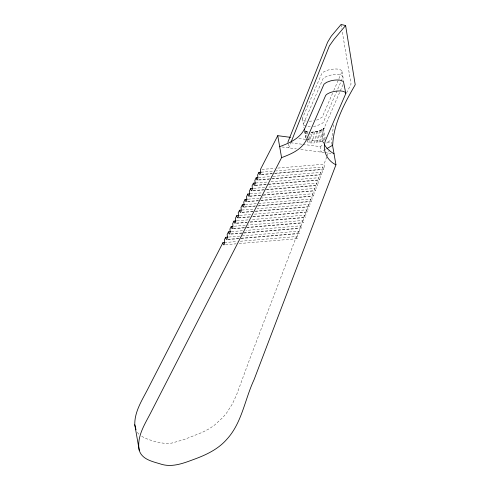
<?xml version="1.0" encoding="UTF-8"?>
<svg xmlns="http://www.w3.org/2000/svg" width="490" height="490" viewBox="0 0 490 490"><rect width="100%" height="100%" fill="white"/><g stroke="black" fill="none" stroke-linecap="round" stroke-linejoin="round"><path stroke-width="0.37" stroke-dasharray="2.45 1.84" d="M333.543 124.705L331.742 139.693L325.917 143.16M240.345 241.245L296.407 236.541L250.188 357.835L236.535 394.971L232.327 404.036L226.601 412.972L223.06 417.26L214.424 425.21L209.242 428.762L202.499 432.272L184.032 439.573L171.843 443.083L166.392 443.542L159.863 442.703L152.751 440.927L146.106 438.568L140.949 435.965M296.407 236.541A3.589 0.711 84.7 0 0 297.516 238.434A3.589 0.711 84.7 0 0 297.473 233.742L298.447 231.194L242.36 235.898M298.447 231.194A3.589 0.711 84.7 0 0 299.555 233.087A3.589 0.711 84.7 0 0 299.513 228.395L300.486 225.841L245.9 230.423M300.486 225.841A3.589 0.711 84.7 0 0 301.595 227.734A3.589 0.711 84.7 0 0 301.552 223.048L302.526 220.494L247.916 225.075M302.526 220.494A3.589 0.711 84.7 0 0 303.635 222.387A3.589 0.711 84.7 0 0 303.592 217.701L304.566 215.147L251.456 219.6M304.566 215.147A3.589 0.711 84.7 0 0 305.668 217.039A3.589 0.711 84.7 0 0 305.631 212.348L306.599 209.8L253.471 214.253M306.599 209.8A3.589 0.711 84.7 0 0 307.708 211.692A3.589 0.711 84.7 0 0 307.665 207.001L308.639 204.453L257.011 208.783M308.639 204.453A3.589 0.711 84.7 0 0 309.747 206.339A3.589 0.711 84.7 0 0 309.704 201.653L310.678 199.099L259.026 203.436M310.678 199.099A3.589 0.711 84.7 0 0 311.787 200.992A3.589 0.711 84.7 0 0 311.744 196.306L312.718 193.752L261.807 198.021M312.718 193.752A3.589 0.711 84.7 0 0 313.821 195.645A3.589 0.711 84.7 0 0 313.784 190.953L314.752 188.405L265.347 192.546M314.752 188.405A3.589 0.711 84.7 0 0 315.86 190.298A3.589 0.711 84.7 0 0 315.817 185.606L316.791 183.058L267.362 187.204M316.791 183.058A3.589 0.711 84.7 0 0 317.9 184.951A3.589 0.711 84.7 0 0 317.857 180.259L318.831 177.705L270.903 181.729M318.831 177.705A3.589 0.711 84.7 0 0 319.939 179.597A3.589 0.711 84.7 0 0 319.897 174.912L320.87 172.357L272.918 176.382M320.87 172.357A3.589 0.711 84.7 0 0 321.973 174.25A3.589 0.711 84.7 0 0 321.936 169.565L322.904 167.01L275.699 170.967M322.904 167.01A3.589 0.711 84.7 0 0 324.013 168.903A3.589 0.711 84.7 0 0 323.97 164.211L326.959 156.377M327.228 155.667L329.402 149.965M331.571 144.268L332.116 142.841L326.83 142.149M291.195 141.818L288.782 147.851L287.942 143.049M332.594 93.235L322.279 117.024L318.506 119.413A10.468 3.834 -9.9 0 1 315.695 120.338M333.806 90.442L341.996 71.552L341.518 70.462L340.115 69.635A10.468 3.834 -9.9 0 0 335.105 68.992L331.828 69.268A10.468 3.834 -9.9 0 0 325.838 70.83L323.584 71.963A9.818 3.602 -9.9 0 0 321.654 73.874L302.502 118.066A9.818 3.602 -9.9 0 0 302.832 119.787L304.229 120.607A10.468 3.834 -9.9 0 0 307.757 121.232M343 84.629L324.196 128C322.132 133.151 322.083 138.768 323.449 144.091M346.577 92.928L351.042 84.09L342.302 31.862M311.162 132.233C315.676 131.883 320.754 131.222 324.196 128C320.705 131.191 315.713 131.957 311.162 132.233L313.079 143.209M302.832 144.342L320.093 146.62L323.333 144.697M325.58 149.413L321.054 152.108L320.093 146.62M261.911 169.418L274.78 168.339M277.805 168.088L323.97 164.211M261.231 172.186L274.939 171.035M261.556 174.379L272.195 173.485M275.233 173.233L323.859 169.154M261.409 174.636L273.512 173.625M274.271 173.558L321.936 169.565M258.457 177.594L272.158 176.443M258.787 179.787L270.939 178.77M271.699 178.703L321.82 174.501M258.634 180.05L269.224 179.162M272.25 178.905L319.897 174.912M255.688 183.003L267.858 181.98M255.253 185.263L319.78 179.848M255.106 185.52L267.957 184.442M268.716 184.381L317.857 180.259M253.673 188.35L266.603 187.266M253.244 190.61L265.384 189.587M266.144 189.526L317.74 185.196M253.091 190.867L263.669 189.979M266.695 189.728L315.817 185.606M250.139 193.826L262.303 192.803M249.71 196.08L262.609 195.002M263.363 194.934L315.701 190.549M249.563 196.343L262.407 195.265M263.161 195.204L313.784 190.953M248.13 199.173L261.048 198.089M247.701 201.427L259.829 200.41M260.588 200.349L313.667 195.896M247.542 201.69L258.12 200.802M261.139 200.551L311.744 196.306M245.355 204.581L258.267 203.497M244.927 206.835L255.535 205.947M258.567 205.696L311.628 201.243M244.014 207.16L256.852 206.088M257.605 206.021L309.704 201.653M241.827 210.057L253.973 209.034M242.152 212.25L254.279 211.233M255.033 211.166L309.588 206.59M241.999 212.507L254.831 211.435M255.584 211.368L307.665 207.001M239.812 215.398L252.711 214.32M238.624 217.719L252.258 216.58M253.018 216.513L307.549 211.943M238.501 217.983L249.943 217.021M252.999 216.764L305.631 212.348M237.038 220.812L248.418 219.857M236.609 223.066L247.211 222.178M250.237 221.927L305.515 217.291M236.492 223.324L247.168 222.429M250.219 222.172L303.592 217.701M234.263 226.221L247.156 225.137M233.081 228.542L245.949 227.464M246.703 227.397L303.475 222.638M233.718 228.738L245.913 227.715M246.678 227.648L301.552 223.048M231.494 231.629L242.869 230.68M231.066 233.889L243.175 232.873M243.928 232.811L301.436 227.985M230.949 234.147L243.138 233.124M243.898 233.062L299.513 228.395M228.72 237.044L241.607 235.96M227.538 239.359L240.394 238.281M241.154 238.22L299.396 233.332M228.175 239.555L240.357 238.532M241.123 238.471L297.473 233.742M224.432 242.581L237.313 241.496M225.523 244.706L236.107 243.818M239.132 243.567L297.363 238.685M309.245 121.251L312.522 120.981A10.468 3.834 -9.9 0 0 313.6 120.803M306.023 138.082L304.743 130.763L307.15 131.883L309.674 132.214L311.591 143.19M298.894 138.462L323.81 141.745M290.821 142.762L302.079 144.244M281.934 146.951L296.285 148.844M300.786 149.438L324.215 152.525M324.974 152.629L331.013 153.425M304.743 130.763L308.332 132.092M137.359 432.345L139.252 434.679M324.343 144.428L322.812 140.434M341.996 71.552L343.551 80.47M323.541 128.643L325.207 138.156M322.683 129.256L324.601 140.238M321.636 129.844L323.547 140.826M320.423 130.389L322.34 141.371M319.076 130.885L320.987 141.861M317.606 131.314L319.523 142.296M316.056 131.675L317.973 142.657M314.433 131.957L316.35 142.933M312.773 132.147L314.69 143.123M309.098 136.483L310.243 143.074M307.15 131.883L307.53 134.082M308.173 137.739L309.068 142.86M306.146 131.59L306.911 135.981M307.426 138.909L308.063 142.566M305.337 131.21L306.232 136.336M306.997 140.728L307.255 142.192M302.348 118.696L303.91 127.614M304.511 130.977L305.674 137.721M341.071 24.5L341.806 28.916M313.478 126.469A10.658 3.908 -9.9 0 0 316.65 125.826L321.722 123.768L323.235 122.512L342.951 77.04L342.473 75.95L338.89 74.621A10.658 3.908 -9.9 0 0 329.611 75.399L325.587 76.869L323.026 78.712L303.31 124.184L303.788 125.275L307.371 126.604A10.658 3.908 -9.9 0 0 310.201 126.745"/><path stroke-width="0.73" d="M332.502 145.04L335.95 164.799L254.022 379.787C244.798 399.381 242.023 422.723 226.895 439.218C217.94 449.581 205.249 455.326 192.625 459.841C182.317 463.712 171.108 467.723 160.144 463.865C152.286 461.464 141.978 459.406 139.258 450.377L134.781 424.726C134.499 411.968 141.714 400.796 147.374 389.881L222.919 242.703L224.432 242.581M304.382 130.248L304.419 129.042C299.721 138.676 289.161 143.129 279.668 146.651M287.82 142.363L327.626 42.165L331.222 36.217L341.071 24.5L345.603 25.517L355.219 84.733C344.568 103.304 333.598 123.272 332.698 145.181L326.873 148.648M291.195 141.818L329.384 45.889L334.002 39.39L345.603 25.517M304.266 129.672L323.988 84.2L326.548 82.357L330.572 80.887A10.658 3.908 -9.9 0 1 339.852 80.109L343.435 81.438L345.83 93.51L326.107 138.976C321.416 148.715 326.426 160.322 335.95 164.799M227.96 237.105L225.688 237.295L224.365 239.873A3.589 0.888 85.9 0 1 224.218 244.584A3.589 0.888 85.9 0 1 222.919 242.703M230.735 231.696L228.463 231.886L227.139 234.465A3.589 0.888 85.9 0 1 226.986 239.169A3.589 0.888 85.9 0 1 225.688 237.295M232.75 226.349L231.231 226.478L229.908 229.057A3.589 0.888 85.9 0 1 229.761 233.761A3.589 0.888 85.9 0 1 228.463 231.886M236.278 220.874L234.006 221.064L232.683 223.648A3.589 0.888 85.9 0 1 232.53 228.352A3.589 0.888 85.9 0 1 231.231 226.472M239.053 215.465L236.774 215.655L235.451 218.234A3.589 0.888 85.9 0 1 235.304 222.944A3.589 0.888 85.9 0 1 234.006 221.064M241.068 210.118L239.549 210.247L238.226 212.825A3.589 0.888 85.9 0 1 238.073 217.529A3.589 0.888 85.9 0 1 236.774 215.655M244.596 204.642L242.317 204.832L240.994 207.417A3.589 0.888 85.9 0 1 240.847 212.121A3.589 0.888 85.9 0 1 239.549 210.247M247.37 199.234L245.092 199.424L243.769 202.009A3.589 0.888 85.9 0 1 243.616 206.713A3.589 0.888 85.9 0 1 242.317 204.832M249.379 193.887L247.86 194.016L246.537 196.594A3.589 0.888 85.9 0 1 246.39 201.298A3.589 0.888 85.9 0 1 245.092 199.424M252.914 188.411L250.635 188.607L249.312 191.186A3.589 0.888 85.9 0 1 249.159 195.89A3.589 0.888 85.9 0 1 247.86 194.016M255.688 183.003L253.404 183.193L252.081 185.777A3.589 0.888 85.9 0 1 251.934 190.481A3.589 0.888 85.9 0 1 250.635 188.607M257.697 177.656L256.178 177.784L254.855 180.363A3.589 0.888 85.9 0 1 254.702 185.073A3.589 0.888 85.9 0 1 253.404 183.193M261.231 172.186L258.947 172.376L257.624 174.954A3.589 0.888 85.9 0 1 257.477 179.659A3.589 0.888 85.9 0 1 256.178 177.784M290.588 137.365L277.75 135.675L260.398 169.546A3.589 0.888 85.9 0 1 260.245 174.25A3.589 0.888 85.9 0 1 258.947 172.376M277.75 135.675L281.579 157.627L151.208 411.839C145.199 423.715 136.434 436.418 139.258 450.377M281.579 157.627C291.078 154.105 301.638 149.652 306.336 140.018L325.489 95.832A9.818 3.602 -9.9 0 1 327.412 93.921L329.672 92.788A10.468 3.834 -9.9 0 1 335.662 91.226L338.933 90.95A10.468 3.834 -9.9 0 1 343.949 91.593L345.346 92.414L345.83 93.51M334.033 153.823C330.156 151.502 326.407 148.537 324.343 144.428M136.012 429.761L134.781 424.726"/></g></svg>
